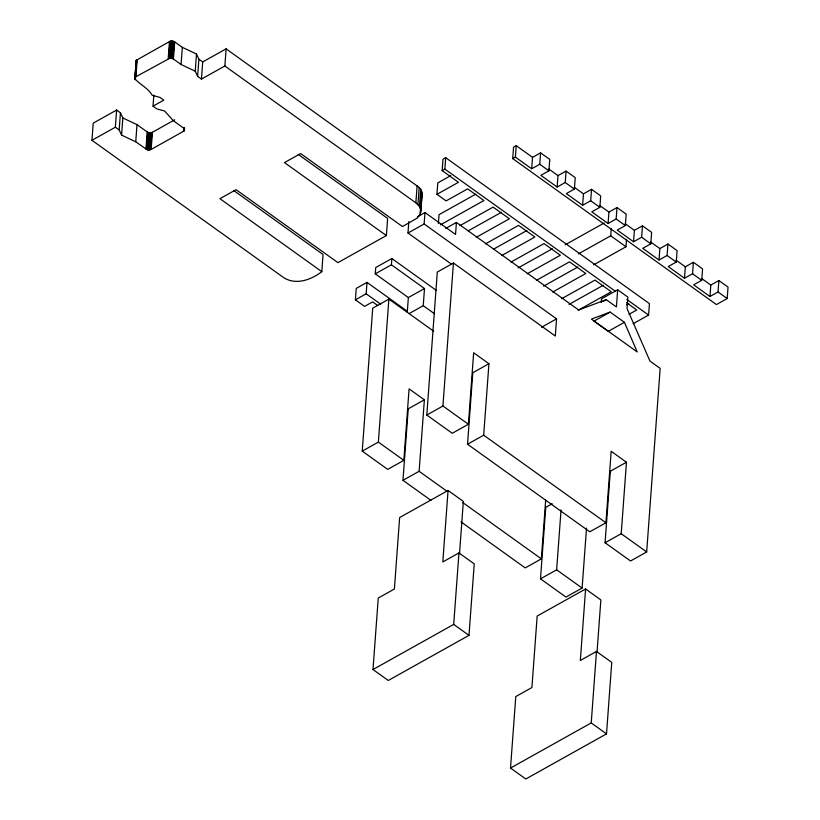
<?xml version="1.0" encoding="UTF-8"?>
<svg xmlns="http://www.w3.org/2000/svg" width="820" height="820" viewBox="0 0 820 820"><rect width="100%" height="100%" fill="white"/><g stroke="black" fill="none" stroke-linecap="round" stroke-linejoin="round"><path stroke-width="1.23" d="M321.799 271.666L219.924 198.686L236.068 189.666L337.932 262.646L386.363 235.565L284.489 162.596L300.632 153.565L402.497 226.546L417.359 217.976L420.199 214.44L422.167 193.325L420.721 189.328L419.194 187.442L226.115 48.841L202.714 61.93L201.453 79.089L197.63 76.352L195.232 71.196L196.492 54.038L182.337 47.334L174.199 41.553L169.986 41.297L136.397 60.229L134.767 78.546C139.636 84.562 148.184 87.976 152.182 95.263L159.972 97.406L163.785 100.142L153.032 106.159L156.845 108.896L164.635 111.038L173.399 120.755L183.998 128.402L184.551 129.601L183.854 131.097L151.167 149.424L147.005 149.671L135.741 141.809L121.585 135.105L119.187 129.95L120.448 112.791L116.624 110.054L93.224 123.143L91.963 140.302L282.972 277.129C295.169 285.688 311.128 279.989 321.799 271.666L323.059 254.507L233.659 190.465M422.167 193.325L420.814 212.482M134.767 78.546L135.915 76.742L169.904 58.189L172.938 58.712L181.076 64.493L195.232 71.196M136.048 60.987L136.622 62.566M91.963 140.302L115.364 127.213L116.624 110.054M121.585 135.105L122.846 117.947L120.448 112.791M134.859 78.945L136.171 60.598M135.054 79.345L136.397 60.229M135.361 79.724L136.735 59.891M135.915 76.742L137.176 59.583M135.741 141.809L137.001 124.65L122.846 117.947M145.929 149.107L147.19 131.948L137.001 124.65M146.442 149.424L147.702 132.266L147.19 131.948M147.005 149.671L148.266 132.512L147.702 132.266M147.6 149.845L148.861 132.686L148.266 132.512M148.215 149.947L149.476 132.789L148.861 132.686M148.84 149.988L150.101 132.83L152.428 132.266L174.691 119.822M149.465 149.958L150.716 132.799M153.032 106.159L153.842 95.13M150.06 149.845L151.321 132.696M150.634 149.671L151.895 132.522M151.167 149.424L152.428 132.266M168.202 58.691L169.463 41.543M168.725 58.456L169.986 41.297M169.299 58.281L170.56 41.133M169.904 58.189L171.165 41.031M170.529 58.158L171.79 41M171.165 58.199L172.425 41.041M171.78 58.302L173.04 41.143M172.385 58.476L173.635 41.318M172.938 58.712L174.199 41.553M173.44 59.019L174.701 41.861M181.076 64.493L182.337 47.334M183.444 131.385L183.711 127.705M183.854 131.097L184.121 127.418M184.172 130.759L184.346 128.309M184.397 130.39L184.572 127.94M197.63 76.352L198.891 59.194L196.492 54.038M201.453 79.089L224.854 66L226.115 48.841M377.733 305.532L372.639 301.883L364.562 306.393L355.398 299.823L356.239 288.394L366.991 282.377L407.489 311.385M355.398 299.823L366.161 293.806L366.991 282.377M430.951 500.354L402.979 480.315L419.122 471.295L424.37 399.811L409.088 388.864L403.84 460.348L387.696 469.368L362.235 451.123L372.731 308.156L388.875 299.126L433.575 331.147M407.273 312.266L408.36 297.558L375.252 273.839L375.714 267.545L391.857 258.525L436.404 290.444M386.363 235.565L387.624 218.417L298.224 154.375M362.235 451.123L378.368 442.103L388.875 299.126M375.252 273.839L391.396 264.819L391.857 258.525M448.068 490.462L442.81 561.946L458.954 552.926L474.237 563.873L468.989 635.356L388.28 680.477L372.997 669.53L378.245 598.047L394.389 589.026L399.637 517.533L448.068 490.462L463.341 501.409L459.497 553.746M451.451 264.142L407.991 233.013L408.832 221.574M420.906 210.484L419.461 206.486L415.863 202.837L417.124 185.679M417.933 204.6L419.194 187.442M419.461 206.486L420.721 189.328M420.455 208.464L421.716 191.306M420.199 214.44L420.65 208.311M421.101 202.181L421.459 197.282M402.979 480.315L408.227 408.832L424.37 399.811M424.135 223.983L424.975 212.544L455.541 234.438L456.422 222.435L578.664 310.001L606.226 299.659L616.414 306.957L617.675 289.798L627.864 297.096L627.023 308.535L649.973 361.087L660.161 368.385L646.672 551.962L630.539 560.982L605.068 542.748L610.316 471.254L626.459 462.234L611.177 451.287L605.929 522.77L589.785 531.801L467.543 444.225L472.791 372.741L488.935 363.711L473.652 352.764L468.404 424.247L452.261 433.278L426.8 415.033L437.296 272.055L453.439 263.035L555.304 336.015L556.565 318.857L424.135 223.983L407.991 233.013M409.252 313.517L423.243 305.696L424.504 288.537L391.396 264.819M440.432 224.864L483.933 200.541L467.636 188.866L446.111 200.9L436.937 194.33L437.777 182.891L450.692 175.675M436.937 194.33L458.462 182.296L442.164 170.621L443.005 159.183L445.701 157.686L649.43 303.636L648.589 315.075L633.183 323.685M438.382 223.573L439.038 214.676L475.846 194.094M442.164 170.621L444.86 169.125L445.701 157.686M426.8 415.033L442.933 406.002L453.439 263.035M372.997 669.53L453.706 624.409L458.954 552.926M467.543 444.225L483.687 435.194L488.935 363.711M532.528 157.348L540.595 152.838L549.769 159.398L548.928 170.837L540.851 175.347L557.159 187.032L558 175.593L566.066 171.083L575.24 177.643L574.4 189.082L566.323 193.592L582.62 205.277L583.461 193.838L591.538 189.317L600.701 195.888L599.861 207.327L591.794 211.837L608.091 223.522L608.932 212.083L616.999 207.562L626.172 214.133L625.332 225.572L617.255 230.082L633.553 241.756L634.393 230.328L642.47 225.808L651.633 232.378L650.803 243.817L642.726 248.327L659.024 260.001L659.864 248.573L667.941 244.052L677.105 250.623L676.264 262.062L668.197 266.572L684.495 278.246L685.335 266.818L693.402 262.297L702.576 268.868L701.735 280.307L693.659 284.817L709.956 296.491L710.796 285.053L718.873 280.542L728.037 287.113L727.197 298.552L716.434 304.568L512.705 158.608L513.545 147.169L516.231 145.673L532.528 157.348L531.688 168.787L515.39 157.112L516.231 145.673M531.688 168.787L539.755 164.266L540.595 152.838M585.593 588.986L580.334 660.469L596.478 651.449L611.761 662.396L606.513 733.88L525.804 779L510.522 768.053L515.77 696.569L531.913 687.539L537.161 616.056L585.593 588.986L600.865 599.932L597.021 652.269M557.159 187.032L565.226 182.511L566.066 171.083M460.994 521.879L525.22 567.891L541.364 558.871L545.679 500.149M586.515 528.141L582.108 588.063L565.974 597.083L540.503 578.838L545.751 507.354L552.208 503.746M540.503 578.838L556.647 569.818L561.054 509.814M582.62 205.277L590.697 200.756L591.538 189.317M601.265 302.498L601.531 298.818L617.675 289.798M578.366 253.892L610.716 235.811L611.259 228.452M608.091 223.522L616.158 219.001L616.999 207.562M593.649 264.839L625.998 246.758L626.531 239.399M510.522 768.053L591.23 722.932L596.478 651.449M633.553 241.756L641.63 237.246L642.47 225.808M605.068 542.748L621.211 533.717L626.459 462.234M659.024 260.001L667.101 255.491L667.941 244.052M684.495 278.246L692.562 273.736L693.402 262.297M709.956 296.491L718.033 291.981L718.873 280.542M512.705 158.608L515.39 157.112M417.441 216.757L424.975 212.544M445.66 228.442L456.422 222.435M459.989 225.623L493.097 207.111L509.394 218.786L476.287 237.298M468.302 230.799L501.409 212.288M485.46 243.868L518.568 225.356L534.865 237.031L501.758 255.543M493.763 249.044L526.881 230.533M408.36 297.558L424.504 288.537M510.921 262.113L544.039 243.601L560.337 255.276L527.219 273.788M518.127 267.904L552.342 248.778M565.124 244.842L604.166 223.019M536.393 280.358L569.5 261.846L585.798 273.521L552.69 292.033M543.598 286.149L577.813 267.023M561.864 298.603L594.971 280.091L611.269 291.766L578.161 310.278M569.07 304.394L603.274 285.268M541.497 327.282L556.565 318.857M602.997 301.463L606.226 299.659M610.141 312.092L593.998 321.112L608.266 331.331L624.399 322.301L637.232 351.964L591.394 319.123L610.141 312.092L624.399 322.301M626.541 304.743L628.745 303.513M629.012 314.327L636.74 310.011L626.552 302.713M149.476 132.789L150.101 132.83M548.826 169.022L558 175.593M574.297 187.267L583.461 193.838M599.758 205.512L608.932 212.083M625.229 223.757L634.393 230.328M650.701 242.002L659.864 248.573M676.162 260.248L685.335 266.818M701.633 278.492L710.796 285.053M539.755 164.266L548.928 170.837M565.226 182.511L574.4 189.082M590.697 200.756L599.861 207.327M616.158 219.001L625.332 225.572M641.63 237.246L650.803 243.817M667.101 255.491L676.264 262.062M692.562 273.736L701.735 280.307M718.033 291.981L727.197 298.552M610.716 235.811L625.998 246.758M444.86 169.125L615.328 291.243M626.767 299.433L648.589 315.075M224.854 66L415.863 202.837M198.891 59.194L202.714 61.93M423.243 305.696L434.528 313.783M366.161 293.806L380.695 304.22M115.364 127.213L119.187 129.95M442.933 406.002L468.404 424.247M483.687 435.194L605.929 522.77M621.211 533.717L646.672 551.962M378.368 442.103L403.84 460.348M419.122 471.295L447.095 491.334M462.634 502.465L541.364 558.871M556.647 569.818L582.108 588.063M453.706 624.409L468.989 635.356M591.23 722.932L606.513 733.88"/></g></svg>
